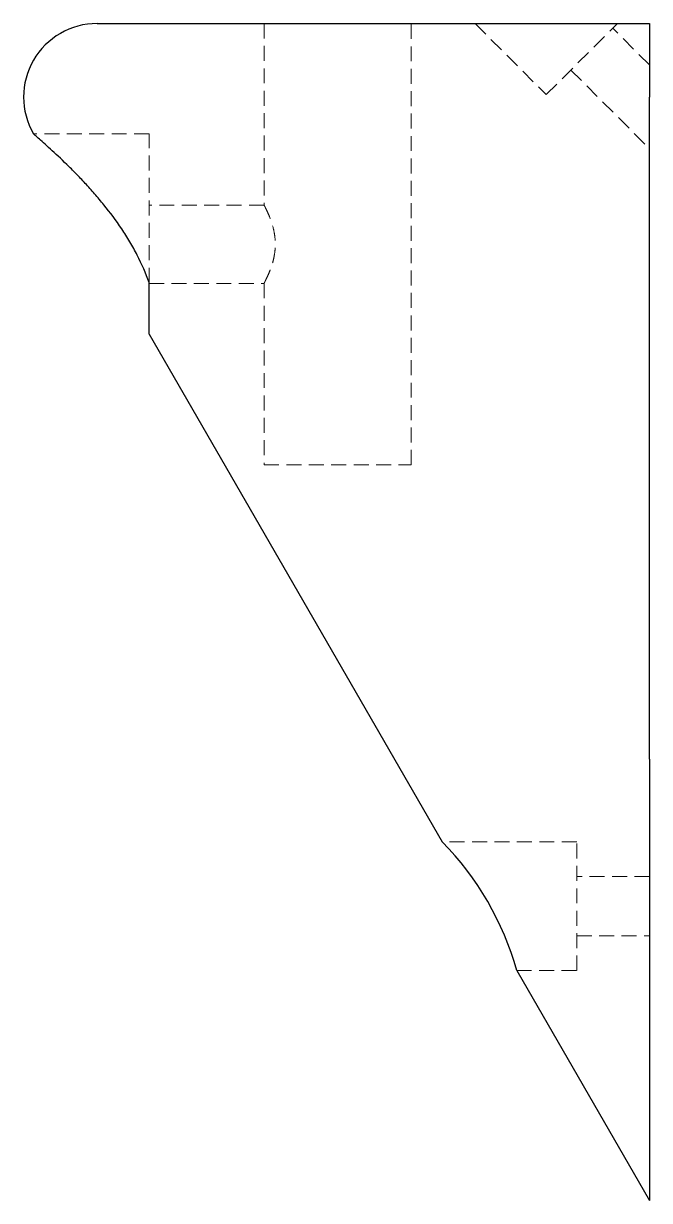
# Model space of a CAD drawing. Header units: millimetres. Extents: x 64 to 250, y 7 to 185.
# Drawn here: x 196.9 to 250.1, y 7 to 107 of the extents above.
import ezdxf

# ---------------------------------------------------------------- set-up
doc = ezdxf.new("R2010")
doc.units = ezdxf.units.MM
doc.linetypes.add('HIDDEN', pattern=[1.905, 1.27, -0.635])

msp = doc.modelspace()

# ---------------------------------------------------------------- linework, layer by layer
at = {"color": 7, "linetype": 'HIDDEN', "lineweight": 18}
for p, q in [((217.329, 106.998), (217.329, 91.573)), ((229.828, 69.498), (229.828, 106.998)), ((235.258, 106.998), (241.299, 100.956)), ((241.299, 100.956), (247.341, 106.998)), ((250.063, 103.48), (246.943, 106.6)), ((243.39, 103.047), (250.063, 96.374)), ((207.564, 97.623), (197.742, 97.623)), ((207.564, 84.985), (207.564, 97.623)), ((217.329, 91.573), (207.564, 91.573)), ((207.564, 84.923), (217.329, 84.923)), ((217.329, 84.923), (217.329, 69.498)), ((217.329, 69.498), (229.828, 69.498)), ((243.888, 37.468), (232.472, 37.468)), ((243.888, 26.531), (243.888, 37.468)), ((250.063, 34.512), (243.888, 34.512)), ((243.888, 29.487), (250.063, 29.487)), ((238.787, 26.531), (243.888, 26.531))]:
    msp.add_line(p, q, dxfattribs=at)
at = {"color": 7, "linetype": 'Continuous', "lineweight": 25}
for p, q in [((217.588, 106.998), (250.063, 106.998)), ((250.063, 106.998), (250.063, 100.748)), ((250.063, 44.499), (250.063, 100.748)), ((207.564, 80.61), (232.472, 37.468)), ((238.787, 26.531), (250.063, 7))]:
    msp.add_line(p, q, dxfattribs=at)
for centre, radius, start, end in [((203.154, 100.748), 6.25, 90, 210), ((214.44, 19.766), 25.269, 15.52879, 44.47121)]:
    msp.add_arc(centre, radius, start, end, dxfattribs=at)
for points, knots in [([(203.154, 106.998), (203.154, 106.998), (203.23, 106.998), (203.561, 106.998), (203.816, 106.998), (204.519, 106.998), (204.968, 106.998), (206.047, 106.998), (206.677, 106.998), (208.086, 106.998), (208.865, 106.998), (210.515, 106.998), (211.387, 106.998), (213.163, 106.998), (214.068, 106.998), (215.855, 106.998), (216.737, 106.998), (217.588, 106.998)], [0, 0, 0, 0, 0.125, 0.125, 0.25, 0.25, 0.375, 0.375, 0.5, 0.5, 0.625, 0.625, 0.75, 0.75, 0.875, 0.875, 1, 1, 1, 1]), ([(207.564, 84.985), (207.29, 85.769), (206.956, 86.546), (206.367, 87.698), (206.155, 88.081), (205.71, 88.833), (205.479, 89.198), (204.764, 90.265), (204.259, 90.94), (203.473, 91.91), (203.206, 92.227), (202.673, 92.838), (202.407, 93.133), (201.877, 93.704), (201.614, 93.98), (201.093, 94.512), (200.835, 94.771), (200.079, 95.51), (199.607, 95.953), (198.976, 96.53), (198.778, 96.709), (198.428, 97.022), (198.274, 97.158), (198.017, 97.384), (197.914, 97.473), (197.778, 97.592), (197.742, 97.623), (197.742, 97.623)], [0, 0, 0, 0, 0.125, 0.125, 0.1875, 0.1875, 0.25, 0.25, 0.375, 0.375, 0.4375, 0.4375, 0.5, 0.5, 0.5625, 0.5625, 0.625, 0.625, 0.75, 0.75, 0.8125, 0.8125, 0.875, 0.875, 0.9375, 0.9375, 1, 1, 1, 1]), ([(207.564, 80.61), (207.564, 80.61), (207.564, 80.702), (207.564, 81.072), (207.564, 81.35), (207.564, 82.461), (207.564, 83.57), (207.564, 84.985)], [0, 0, 0, 0, 0.25, 0.25, 0.5, 0.5, 1, 1, 1, 1]), ([(250.063, 44.499), (250.063, 42.289), (250.063, 39.997), (250.063, 35.354), (250.063, 33.004), (250.063, 28.388), (250.063, 26.123), (250.063, 21.835), (250.063, 19.814), (250.063, 16.153), (250.063, 14.514), (250.063, 11.711), (250.063, 10.547), (250.063, 8.719), (250.063, 8.056), (250.063, 7.196), (250.063, 7), (250.063, 7)], [0, 0, 0, 0, 0.125, 0.125, 0.25, 0.25, 0.375, 0.375, 0.5, 0.5, 0.625, 0.625, 0.75, 0.75, 0.875, 0.875, 1, 1, 1, 1])]:
    msp.add_open_spline(points, degree=3, knots=knots, dxfattribs=at)
at = {"color": 7, "linetype": 'HIDDEN', "lineweight": 18}
msp.add_open_spline([(217.329, 84.923), (217.329, 84.923), (217.341, 84.946), (217.387, 85.033), (217.421, 85.099), (217.505, 85.268), (217.556, 85.37), (217.667, 85.612), (217.728, 85.749), (217.85, 86.05), (217.912, 86.216), (218.03, 86.573), (218.085, 86.761), (218.179, 87.158), (218.219, 87.371), (218.272, 87.803), (218.287, 88.023), (218.287, 88.472), (218.272, 88.691), (218.219, 89.122), (218.18, 89.334), (218.038, 89.934), (217.911, 90.296), (217.728, 90.747), (217.667, 90.885), (217.556, 91.126), (217.506, 91.228), (217.421, 91.396), (217.387, 91.463), (217.341, 91.55), (217.329, 91.573), (217.329, 91.573)], degree=3, knots=[0, 0, 0, 0, 0.0625, 0.0625, 0.125, 0.125, 0.1875, 0.1875, 0.25, 0.25, 0.3125, 0.3125, 0.375, 0.375, 0.4375, 0.4375, 0.5, 0.5, 0.5625, 0.5625, 0.625, 0.625, 0.75, 0.75, 0.8125, 0.8125, 0.875, 0.875, 0.9375, 0.9375, 1, 1, 1, 1], dxfattribs=at)

doc.saveas('drawing.dxf')
